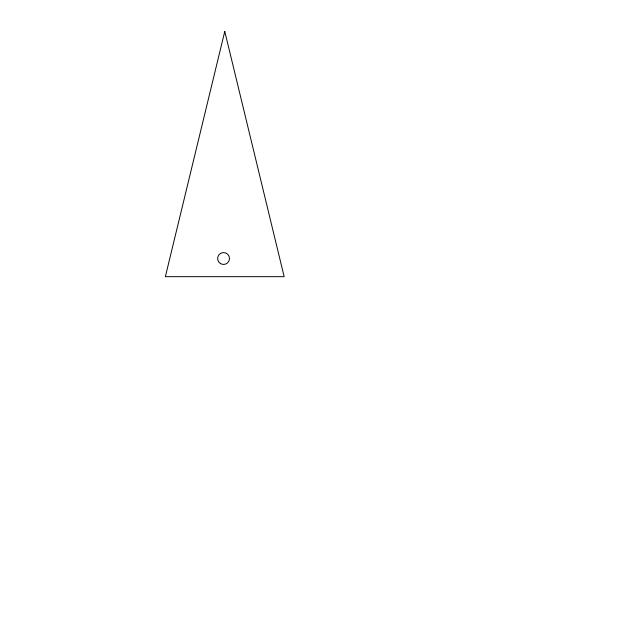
<?xml version="1.0" encoding="UTF-8"?>
<svg xmlns="http://www.w3.org/2000/svg" width="629" height="629" viewBox="0 0 629 629"><rect width="100%" height="100%" fill="white"/><g stroke="black" fill="none" stroke-linecap="round" stroke-linejoin="round"><path stroke-width="0.94" d="M224.757 31.45L165.372 276.674L284.159 276.674L224.781 31.45M220.582 263.669A5.944 5.944 0 0 0 229.499 258.519A5.944 5.944 0 0 0 220.582 253.369A5.944 5.944 0 0 0 220.582 263.669"/></g></svg>
